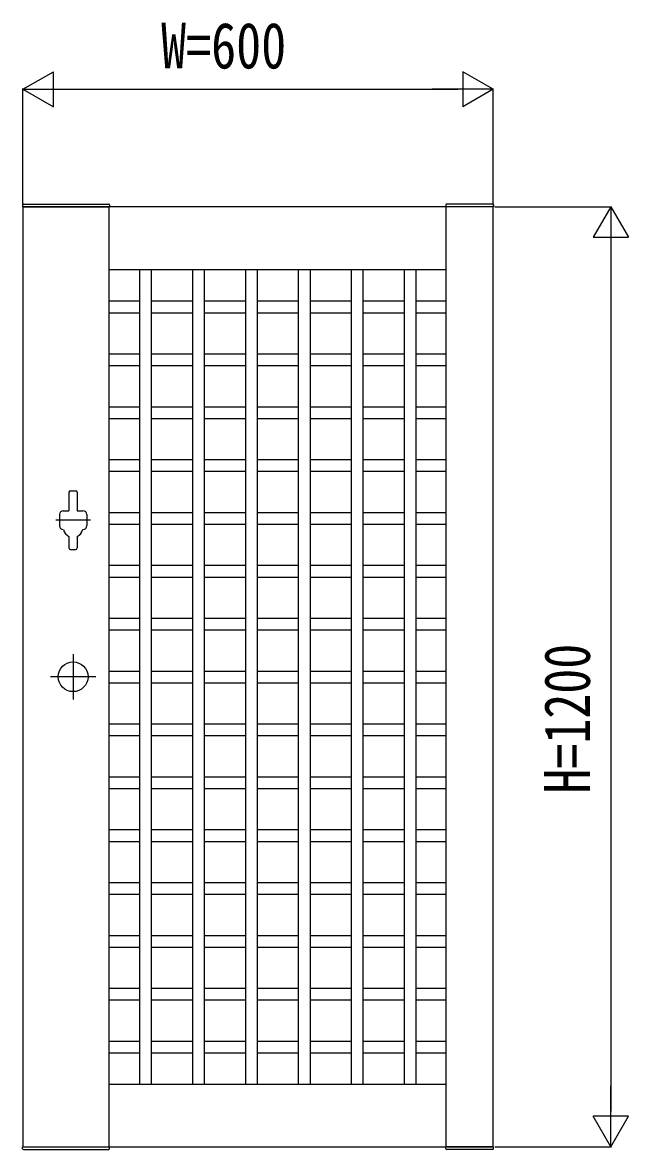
# Model space of a CAD drawing. Units: millimetres, scale not verified. Extents: x -8410 to 8410, y -5940 to 5940.
# Drawn here: x -1810 to -1037, y -2954 to -1515 of the extents above; entities that cross this region are included whole.
import ezdxf
from ezdxf.enums import TextEntityAlignment as Align

# ---------------------------------------------------------------- set-up
doc = ezdxf.new("R2010")
doc.units = ezdxf.units.MM
doc.header["$LTSCALE"] = 30
for name, color, linetype in [('0-2_YKK_11', 7, 'Continuous'), ('0-3_YKK_11E', 7, 'Continuous'), ('0-4_YKK_A1', 4, 'Continuous'), ('0-5_YKK_D', 6, 'Continuous')]:
    doc.layers.add(name, color=color, linetype=linetype)
doc.styles.add('ＭＳ ゴシック', font='')
doc.styles.get('ＭＳ ゴシック').set_extended_font_data('MS Gothic')

msp = doc.modelspace()

# ---------------------------------------------------------------- linework, layer by layer
at = {"layer": '0-2_YKK_11'}
for p, q in [((-1699.96, -2950), (-1699.96, -1750)), ((-1269.96, -2950), (-1269.96, -1750)), ((-1699.96, -1830), (-1269.96, -1830)), ((-1699.96, -2870), (-1269.96, -2870))]:
    msp.add_line(p, q, dxfattribs=at)
msp.add_lwpolyline([(-1809.96, -1750), (-1809.96, -2950), (-1209.96, -2950), (-1209.96, -1750)], close=True, dxfattribs=at)
at = {"layer": '0-3_YKK_11E'}
for p, q in [((-1661.21, -1830), (-1661.21, -2870)), ((-1646.21, -1830), (-1646.21, -2870)), ((-1593.71, -1830), (-1593.71, -2870)), ((-1578.71, -1830), (-1578.71, -2870)), ((-1526.21, -1830), (-1526.21, -2870)), ((-1511.21, -1830), (-1511.21, -2870)), ((-1458.71, -1830), (-1458.71, -2870)), ((-1443.71, -1830), (-1443.71, -2870)), ((-1391.21, -1830), (-1391.21, -2870)), ((-1376.21, -1830), (-1376.21, -2870)), ((-1323.71, -1830), (-1323.71, -2870)), ((-1308.71, -1830), (-1308.71, -2870)), ((-1661.21, -1870.6), (-1699.96, -1870.6)), ((-1593.71, -1870.6), (-1646.21, -1870.6)), ((-1526.21, -1870.6), (-1578.71, -1870.6)), ((-1458.71, -1870.6), (-1511.21, -1870.6)), ((-1391.21, -1870.6), (-1443.71, -1870.6)), ((-1323.71, -1870.6), (-1376.21, -1870.6)), ((-1269.96, -1870.6), (-1308.71, -1870.6)), ((-1661.21, -1885.6), (-1699.96, -1885.6)), ((-1593.71, -1885.6), (-1646.21, -1885.6)), ((-1526.21, -1885.6), (-1578.71, -1885.6)), ((-1458.71, -1885.6), (-1511.21, -1885.6)), ((-1391.21, -1885.6), (-1443.71, -1885.6)), ((-1323.71, -1885.6), (-1376.21, -1885.6)), ((-1269.96, -1885.6), (-1308.71, -1885.6)), ((-1661.21, -1938.1), (-1699.96, -1938.1)), ((-1593.71, -1938.1), (-1646.21, -1938.1)), ((-1526.21, -1938.1), (-1578.71, -1938.1)), ((-1458.71, -1938.1), (-1511.21, -1938.1)), ((-1391.21, -1938.1), (-1443.71, -1938.1)), ((-1323.71, -1938.1), (-1376.21, -1938.1)), ((-1269.96, -1938.1), (-1308.71, -1938.1)), ((-1661.21, -1953.1), (-1699.96, -1953.1)), ((-1593.71, -1953.1), (-1646.21, -1953.1)), ((-1526.21, -1953.1), (-1578.71, -1953.1)), ((-1458.71, -1953.1), (-1511.21, -1953.1)), ((-1391.21, -1953.1), (-1443.71, -1953.1)), ((-1323.71, -1953.1), (-1376.21, -1953.1)), ((-1269.96, -1953.1), (-1308.71, -1953.1)), ((-1661.21, -2005.6), (-1699.96, -2005.6)), ((-1593.71, -2005.6), (-1646.21, -2005.6)), ((-1526.21, -2005.6), (-1578.71, -2005.6)), ((-1458.71, -2005.6), (-1511.21, -2005.6)), ((-1391.21, -2005.6), (-1443.71, -2005.6)), ((-1323.71, -2005.6), (-1376.21, -2005.6)), ((-1269.96, -2005.6), (-1308.71, -2005.6)), ((-1661.21, -2020.6), (-1699.96, -2020.6)), ((-1593.71, -2020.6), (-1646.21, -2020.6)), ((-1526.21, -2020.6), (-1578.71, -2020.6)), ((-1458.71, -2020.6), (-1511.21, -2020.6)), ((-1391.21, -2020.6), (-1443.71, -2020.6)), ((-1323.71, -2020.6), (-1376.21, -2020.6)), ((-1269.96, -2020.6), (-1308.71, -2020.6)), ((-1661.21, -2073.1), (-1699.96, -2073.1)), ((-1593.71, -2073.1), (-1646.21, -2073.1)), ((-1526.21, -2073.1), (-1578.71, -2073.1)), ((-1458.71, -2073.1), (-1511.21, -2073.1)), ((-1391.21, -2073.1), (-1443.71, -2073.1)), ((-1323.71, -2073.1), (-1376.21, -2073.1)), ((-1269.96, -2073.1), (-1308.71, -2073.1)), ((-1661.21, -2088.1), (-1699.96, -2088.1)), ((-1593.71, -2088.1), (-1646.21, -2088.1)), ((-1526.21, -2088.1), (-1578.71, -2088.1)), ((-1458.71, -2088.1), (-1511.21, -2088.1)), ((-1391.21, -2088.1), (-1443.71, -2088.1)), ((-1323.71, -2088.1), (-1376.21, -2088.1)), ((-1269.96, -2088.1), (-1308.71, -2088.1)), ((-1661.21, -2140.6), (-1699.96, -2140.6)), ((-1593.71, -2140.6), (-1646.21, -2140.6)), ((-1526.21, -2140.6), (-1578.71, -2140.6)), ((-1458.71, -2140.6), (-1511.21, -2140.6)), ((-1391.21, -2140.6), (-1443.71, -2140.6)), ((-1323.71, -2140.6), (-1376.21, -2140.6)), ((-1269.96, -2140.6), (-1308.71, -2140.6)), ((-1661.21, -2155.6), (-1699.96, -2155.6)), ((-1593.71, -2155.6), (-1646.21, -2155.6)), ((-1526.21, -2155.6), (-1578.71, -2155.6)), ((-1458.71, -2155.6), (-1511.21, -2155.6)), ((-1391.21, -2155.6), (-1443.71, -2155.6)), ((-1323.71, -2155.6), (-1376.21, -2155.6)), ((-1269.96, -2155.6), (-1308.71, -2155.6)), ((-1661.21, -2208.1), (-1699.96, -2208.1)), ((-1593.71, -2208.1), (-1646.21, -2208.1)), ((-1526.21, -2208.1), (-1578.71, -2208.1)), ((-1458.71, -2208.1), (-1511.21, -2208.1)), ((-1391.21, -2208.1), (-1443.71, -2208.1)), ((-1323.71, -2208.1), (-1376.21, -2208.1)), ((-1269.96, -2208.1), (-1308.71, -2208.1)), ((-1661.21, -2223.1), (-1699.96, -2223.1)), ((-1593.71, -2223.1), (-1646.21, -2223.1)), ((-1526.21, -2223.1), (-1578.71, -2223.1)), ((-1458.71, -2223.1), (-1511.21, -2223.1)), ((-1391.21, -2223.1), (-1443.71, -2223.1)), ((-1323.71, -2223.1), (-1376.21, -2223.1)), ((-1269.96, -2223.1), (-1308.71, -2223.1)), ((-1661.21, -2275.6), (-1699.96, -2275.6)), ((-1593.71, -2275.6), (-1646.21, -2275.6)), ((-1526.21, -2275.6), (-1578.71, -2275.6)), ((-1458.71, -2275.6), (-1511.21, -2275.6)), ((-1391.21, -2275.6), (-1443.71, -2275.6)), ((-1323.71, -2275.6), (-1376.21, -2275.6)), ((-1269.96, -2275.6), (-1308.71, -2275.6)), ((-1661.21, -2290.6), (-1699.96, -2290.6)), ((-1593.71, -2290.6), (-1646.21, -2290.6)), ((-1526.21, -2290.6), (-1578.71, -2290.6)), ((-1458.71, -2290.6), (-1511.21, -2290.6)), ((-1391.21, -2290.6), (-1443.71, -2290.6)), ((-1323.71, -2290.6), (-1376.21, -2290.6)), ((-1269.96, -2290.6), (-1308.71, -2290.6)), ((-1661.21, -2343.1), (-1699.96, -2343.1)), ((-1593.71, -2343.1), (-1646.21, -2343.1)), ((-1526.21, -2343.1), (-1578.71, -2343.1)), ((-1458.71, -2343.1), (-1511.21, -2343.1)), ((-1391.21, -2343.1), (-1443.71, -2343.1)), ((-1323.71, -2343.1), (-1376.21, -2343.1)), ((-1269.96, -2343.1), (-1308.71, -2343.1)), ((-1661.21, -2358.1), (-1699.96, -2358.1)), ((-1593.71, -2358.1), (-1646.21, -2358.1)), ((-1526.21, -2358.1), (-1578.71, -2358.1)), ((-1458.71, -2358.1), (-1511.21, -2358.1)), ((-1391.21, -2358.1), (-1443.71, -2358.1)), ((-1323.71, -2358.1), (-1376.21, -2358.1)), ((-1269.96, -2358.1), (-1308.71, -2358.1)), ((-1661.21, -2410.6), (-1699.96, -2410.6)), ((-1593.71, -2410.6), (-1646.21, -2410.6)), ((-1526.21, -2410.6), (-1578.71, -2410.6)), ((-1458.71, -2410.6), (-1511.21, -2410.6)), ((-1391.21, -2410.6), (-1443.71, -2410.6)), ((-1323.71, -2410.6), (-1376.21, -2410.6)), ((-1269.96, -2410.6), (-1308.71, -2410.6)), ((-1661.21, -2425.6), (-1699.96, -2425.6)), ((-1593.71, -2425.6), (-1646.21, -2425.6)), ((-1526.21, -2425.6), (-1578.71, -2425.6)), ((-1458.71, -2425.6), (-1511.21, -2425.6)), ((-1391.21, -2425.6), (-1443.71, -2425.6)), ((-1323.71, -2425.6), (-1376.21, -2425.6)), ((-1269.96, -2425.6), (-1308.71, -2425.6)), ((-1661.21, -2478.1), (-1699.96, -2478.1)), ((-1593.71, -2478.1), (-1646.21, -2478.1)), ((-1526.21, -2478.1), (-1578.71, -2478.1)), ((-1458.71, -2478.1), (-1511.21, -2478.1)), ((-1391.21, -2478.1), (-1443.71, -2478.1)), ((-1323.71, -2478.1), (-1376.21, -2478.1)), ((-1269.96, -2478.1), (-1308.71, -2478.1)), ((-1661.21, -2493.1), (-1699.96, -2493.1)), ((-1593.71, -2493.1), (-1646.21, -2493.1)), ((-1526.21, -2493.1), (-1578.71, -2493.1)), ((-1458.71, -2493.1), (-1511.21, -2493.1)), ((-1391.21, -2493.1), (-1443.71, -2493.1)), ((-1323.71, -2493.1), (-1376.21, -2493.1)), ((-1269.96, -2493.1), (-1308.71, -2493.1)), ((-1661.21, -2545.6), (-1699.96, -2545.6)), ((-1593.71, -2545.6), (-1646.21, -2545.6)), ((-1526.21, -2545.6), (-1578.71, -2545.6)), ((-1458.71, -2545.6), (-1511.21, -2545.6)), ((-1391.21, -2545.6), (-1443.71, -2545.6)), ((-1323.71, -2545.6), (-1376.21, -2545.6)), ((-1269.96, -2545.6), (-1308.71, -2545.6)), ((-1661.21, -2560.6), (-1699.96, -2560.6)), ((-1593.71, -2560.6), (-1646.21, -2560.6)), ((-1526.21, -2560.6), (-1578.71, -2560.6)), ((-1458.71, -2560.6), (-1511.21, -2560.6)), ((-1391.21, -2560.6), (-1443.71, -2560.6)), ((-1323.71, -2560.6), (-1376.21, -2560.6)), ((-1269.96, -2560.6), (-1308.71, -2560.6)), ((-1661.21, -2613.1), (-1699.96, -2613.1)), ((-1593.71, -2613.1), (-1646.21, -2613.1)), ((-1526.21, -2613.1), (-1578.71, -2613.1)), ((-1458.71, -2613.1), (-1511.21, -2613.1)), ((-1391.21, -2613.1), (-1443.71, -2613.1)), ((-1323.71, -2613.1), (-1376.21, -2613.1)), ((-1269.96, -2613.1), (-1308.71, -2613.1)), ((-1661.21, -2628.1), (-1699.96, -2628.1)), ((-1593.71, -2628.1), (-1646.21, -2628.1)), ((-1526.21, -2628.1), (-1578.71, -2628.1)), ((-1458.71, -2628.1), (-1511.21, -2628.1)), ((-1391.21, -2628.1), (-1443.71, -2628.1)), ((-1323.71, -2628.1), (-1376.21, -2628.1)), ((-1269.96, -2628.1), (-1308.71, -2628.1)), ((-1661.21, -2680.6), (-1699.96, -2680.6)), ((-1593.71, -2680.6), (-1646.21, -2680.6)), ((-1526.21, -2680.6), (-1578.71, -2680.6)), ((-1458.71, -2680.6), (-1511.21, -2680.6)), ((-1391.21, -2680.6), (-1443.71, -2680.6)), ((-1323.71, -2680.6), (-1376.21, -2680.6)), ((-1269.96, -2680.6), (-1308.71, -2680.6)), ((-1661.21, -2695.6), (-1699.96, -2695.6)), ((-1593.71, -2695.6), (-1646.21, -2695.6)), ((-1526.21, -2695.6), (-1578.71, -2695.6)), ((-1458.71, -2695.6), (-1511.21, -2695.6)), ((-1391.21, -2695.6), (-1443.71, -2695.6)), ((-1323.71, -2695.6), (-1376.21, -2695.6)), ((-1269.96, -2695.6), (-1308.71, -2695.6)), ((-1661.21, -2748.1), (-1699.96, -2748.1)), ((-1593.71, -2748.1), (-1646.21, -2748.1)), ((-1526.21, -2748.1), (-1578.71, -2748.1)), ((-1458.71, -2748.1), (-1511.21, -2748.1)), ((-1391.21, -2748.1), (-1443.71, -2748.1)), ((-1323.71, -2748.1), (-1376.21, -2748.1)), ((-1269.96, -2748.1), (-1308.71, -2748.1)), ((-1661.21, -2763.1), (-1699.96, -2763.1)), ((-1593.71, -2763.1), (-1646.21, -2763.1)), ((-1526.21, -2763.1), (-1578.71, -2763.1)), ((-1458.71, -2763.1), (-1511.21, -2763.1)), ((-1391.21, -2763.1), (-1443.71, -2763.1)), ((-1323.71, -2763.1), (-1376.21, -2763.1)), ((-1269.96, -2763.1), (-1308.71, -2763.1)), ((-1661.21, -2815.6), (-1699.96, -2815.6)), ((-1593.71, -2815.6), (-1646.21, -2815.6)), ((-1526.21, -2815.6), (-1578.71, -2815.6)), ((-1458.71, -2815.6), (-1511.21, -2815.6)), ((-1391.21, -2815.6), (-1443.71, -2815.6)), ((-1323.71, -2815.6), (-1376.21, -2815.6)), ((-1269.96, -2815.6), (-1308.71, -2815.6)), ((-1661.21, -2830.6), (-1699.96, -2830.6)), ((-1593.71, -2830.6), (-1646.21, -2830.6)), ((-1526.21, -2830.6), (-1578.71, -2830.6)), ((-1458.71, -2830.6), (-1511.21, -2830.6)), ((-1391.21, -2830.6), (-1443.71, -2830.6)), ((-1323.71, -2830.6), (-1376.21, -2830.6)), ((-1269.96, -2830.6), (-1308.71, -2830.6))]:
    msp.add_line(p, q, dxfattribs=at)
at = {"layer": '0-4_YKK_A1'}
for p, q in [((-1810.33, -1747.45), (-1810.46, -1750)), ((-1810.46, -1750), (-1699.46, -1750)), ((-1809.33, -1746.5), (-1700.59, -1746.5)), ((-1699.59, -1747.45), (-1699.46, -1750)), ((-1270.33, -1747.45), (-1270.46, -1750)), ((-1209.46, -1750), (-1270.46, -1750)), ((-1210.59, -1746.5), (-1269.33, -1746.5)), ((-1209.59, -1747.45), (-1209.46, -1750)), ((-1751.21, -2114.5), (-1751.21, -2138)), ((-1749.21, -2112.5), (-1742.71, -2112.5)), ((-1740.71, -2114.5), (-1740.71, -2138)), ((-1763.46, -2143), (-1763.46, -2157)), ((-1758.46, -2138), (-1751.21, -2138)), ((-1740.71, -2138), (-1733.46, -2138)), ((-1728.46, -2143), (-1728.46, -2157)), ((-1723.96, -2150), (-1767.96, -2150)), ((-1751.21, -2170.84), (-1751.21, -2185.5)), ((-1740.71, -2170.84), (-1740.71, -2185.5)), ((-1749.21, -2187.5), (-1742.71, -2187.5)), ((-1745.96, -2321), (-1745.96, -2379)), ((-1716.96, -2350), (-1774.96, -2350)), ((-1810.46, -2950), (-1699.46, -2950)), ((-1810.33, -2952.55), (-1810.46, -2950)), ((-1809.33, -2953.5), (-1700.59, -2953.5)), ((-1699.59, -2952.55), (-1699.46, -2950)), ((-1209.46, -2950), (-1270.46, -2950)), ((-1270.33, -2952.55), (-1270.46, -2950)), ((-1210.59, -2953.5), (-1269.33, -2953.5)), ((-1209.59, -2952.55), (-1209.46, -2950))]:
    msp.add_line(p, q, dxfattribs=at)
msp.add_circle((-1745.96, -2350), 19, dxfattribs=at)
for centre, radius, start, end in [((-1809.33, -1747.5), 1, 90, 177), ((-1700.59, -1747.5), 1, 3, 90), ((-1269.33, -1747.5), 1, 90, 177), ((-1210.59, -1747.5), 1, 3, 90), ((-1749.21, -2114.5), 2, 90, 180), ((-1742.71, -2114.5), 2, 0, 90), ((-1758.46, -2143), 5, 90, 180), ((-1733.46, -2143), 5, 0, 90), ((-1758.46, -2157), 5, 180, 270), ((-1733.46, -2157), 5, 270, 0), ((-1745.96, -2159.56), 12.5, 191.55262, 245.16541), ((-1745.96, -2159.5), 12.5, 294.83459, 348.44738), ((-1745.96, -2159.56), 12.5, 294.83459, 348.44738), ((-1749.21, -2185.5), 2, 180, 270), ((-1742.71, -2185.5), 2, 270, 0), ((-1809.33, -2952.5), 1, 183, 270), ((-1700.59, -2952.5), 1, 270, 357), ((-1269.33, -2952.5), 1, 183, 270), ((-1210.59, -2952.5), 1, 270, 357)]:
    msp.add_arc(centre, radius, start, end, dxfattribs=at)
at = {"layer": '0-5_YKK_D'}
for p, q in [((-1809.96, -1600), (-1770.99, -1577.5)), ((-1770.99, -1622.5), (-1770.99, -1577.5)), ((-1209.96, -1600), (-1248.93, -1577.5)), ((-1248.93, -1577.5), (-1248.93, -1622.5)), ((-1809.96, -1748), (-1809.96, -1599)), ((-1809.96, -1600), (-1770.99, -1622.5)), ((-1809.96, -1600), (-1732.02, -1600)), ((-1764.96, -1600), (-1254.96, -1600)), ((-1209.96, -1600), (-1287.9, -1600)), ((-1209.96, -1600), (-1248.93, -1622.5)), ((-1209.96, -1748), (-1209.96, -1599)), ((-1207.96, -1750), (-1058.96, -1750)), ((-1059.96, -1750), (-1082.46, -1788.97)), ((-1059.96, -1750), (-1037.46, -1788.97)), ((-1059.96, -1750), (-1059.96, -1827.94)), ((-1082.46, -1788.97), (-1037.46, -1788.97)), ((-1059.96, -1795), (-1059.96, -2905)), ((-1059.96, -2950), (-1059.96, -2872.06)), ((-1059.96, -2950), (-1082.46, -2911.03)), ((-1037.46, -2911.03), (-1082.46, -2911.03)), ((-1059.96, -2950), (-1037.46, -2911.03)), ((-1207.96, -2950), (-1058.96, -2950))]:
    msp.add_line(p, q, dxfattribs=at)

# ---------------------------------------------------------------- texts
at = {"layer": '0-5_YKK_D', "style": 'ＭＳ ゴシック', "width": 0.8}
msp.add_text('W=600', height=58.65, dxfattribs=at).set_placement((-1633.69, -1591), align=Align.BOTTOM_LEFT)
msp.add_text('H=1200', height=58.65, rotation=90, dxfattribs=at).set_placement((-1068.96, -2499.33), align=Align.BOTTOM_LEFT)

doc.saveas('drawing.dxf')
